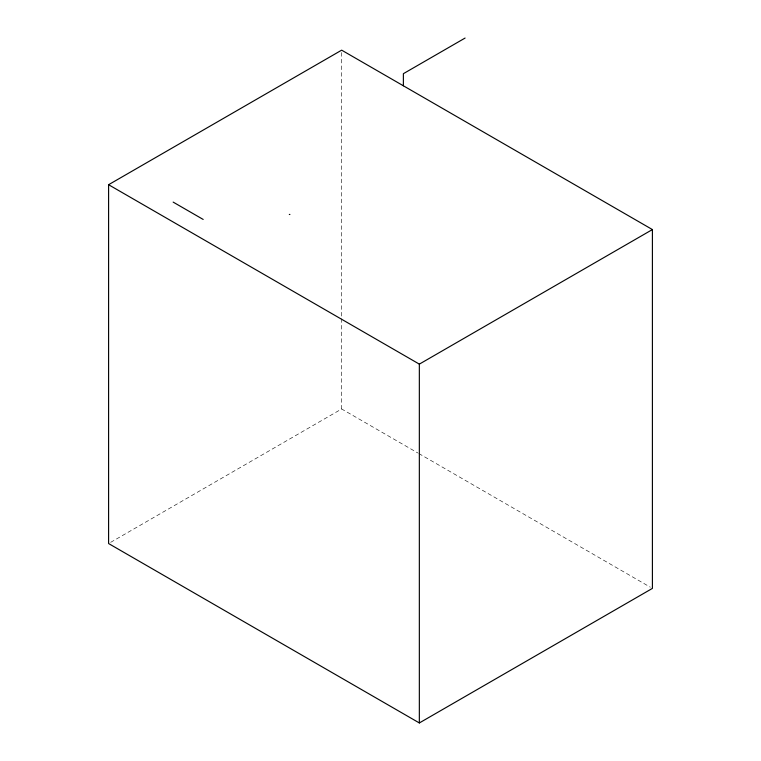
<?xml version="1.0" encoding="UTF-8"?>
<svg xmlns="http://www.w3.org/2000/svg" width="761" height="761" viewBox="0 0 761 761"><rect width="100%" height="100%" fill="white"/><g stroke="black" fill="none" stroke-linecap="round" stroke-linejoin="round"><path stroke-width="0.57" stroke-dasharray="3.81 2.85" d="M110.649 542.355L341.66 408.98L417.799 452.947M418.826 453.537L650.351 587.207M341.66 52.538L341.66 317.499M341.66 318.678L341.66 408.98"/><path stroke-width="1.14" d="M108.595 184.714L341.66 50.159L652.405 229.565L652.405 588.396L419.34 722.95L108.595 543.544L108.595 184.714L419.34 364.129L652.405 229.565M465.095 38.05L403.378 73.684L403.378 85.793M289.313 214.507L289.912 214.402M173.156 202.103L203.187 219.444M419.34 364.129L419.34 722.95"/></g></svg>
